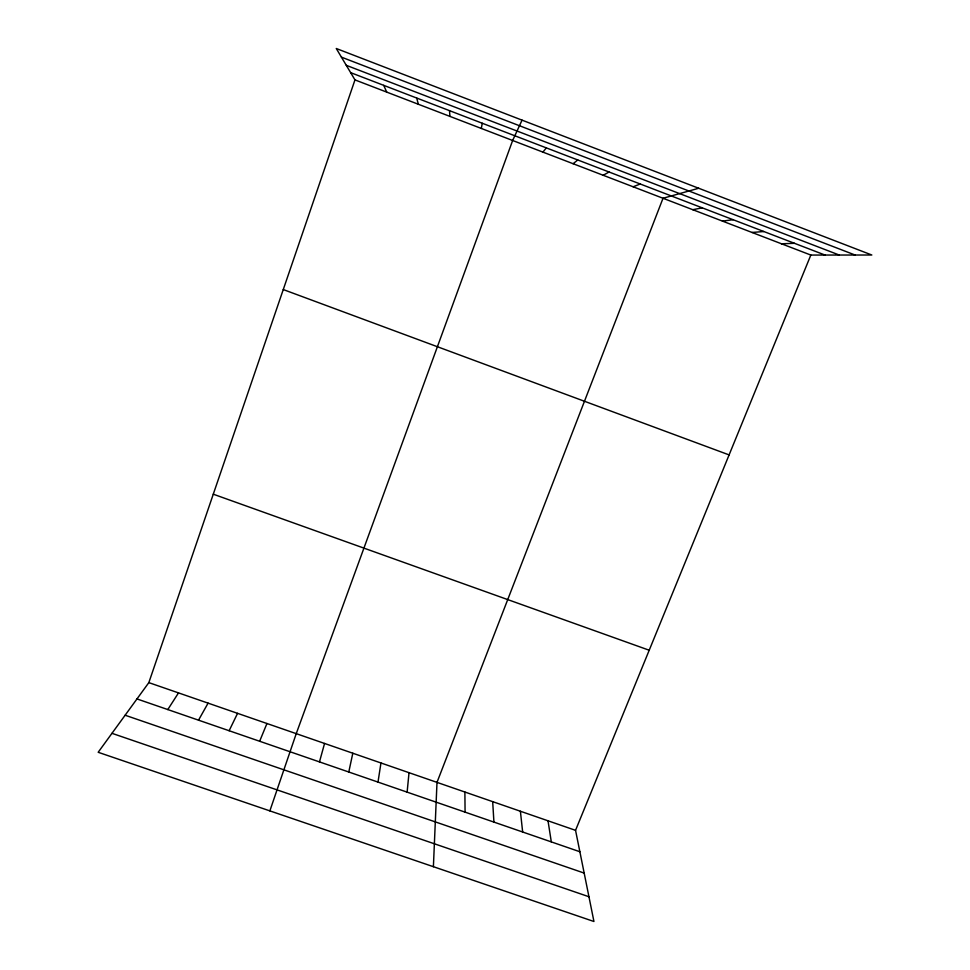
<?xml version="1.0" encoding="UTF-8"?>
<svg xmlns="http://www.w3.org/2000/svg" width="970" height="970" viewBox="0 0 970 970"><rect width="100%" height="100%" fill="white"/><g stroke="black" fill="none" stroke-linecap="round" stroke-linejoin="round"><path stroke-width="1.45" d="M433.396 866.707L436.997 782.378L663.019 198.268L698.703 188.253M407.121 792.138L409.025 772.69M377.997 782.099L380.955 762.978M481.326 128.464L482.236 123.238M348.788 772.011L352.801 753.229M319.469 761.899L324.562 743.456M810.835 255.061L575.549 830.332L593.943 921.5L98.176 752.284L148.834 682.625L354.971 79.904L336.263 48.5L871.824 255.013L810.835 255.061L354.971 79.904M269.866 810.884L296.238 733.647L512.645 140.492L522.054 120.147M259.645 741.262L266.944 723.511M229.138 730.725L237.565 713.338M198.523 720.164L208.089 703.129M167.798 709.567L178.504 692.895M542.921 152.12L546.34 147.889M573.1 163.724L577.756 159.965M603.17 175.279L609.051 172.005M633.143 186.786L640.224 183.997M692.774 209.702L702.268 207.847M722.444 221.099L733.114 219.717M752.005 232.46L763.851 231.527M781.468 243.785L794.491 243.312M111.974 733.32L588.948 896.741M136.976 698.933L579.866 851.745M125.13 715.229L584.183 873.085M148.834 682.625L575.549 830.332M213.279 494.191L649.209 650.239M283.264 289.557L729.101 454.906M350.631 72.629L825.009 255.049M341.404 57.133L855.103 255.025M346.278 65.317L839.244 255.037M383.72 85.348L386.727 92.114M416.676 98.031L418.373 104.275M548.014 820.802L551.312 841.887M520.393 811.247L522.66 832.005M449.51 110.653L449.91 116.388M492.675 801.644L493.924 822.087M464.885 792.029L465.079 812.145"/></g></svg>
